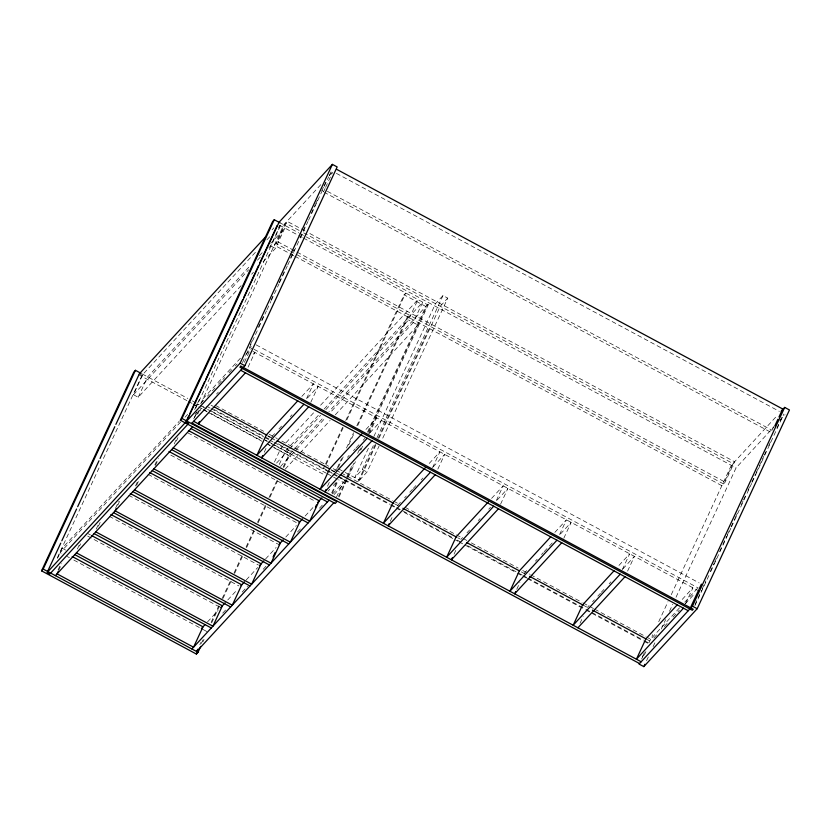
<?xml version="1.0" encoding="UTF-8"?>
<svg xmlns="http://www.w3.org/2000/svg" width="831" height="831" viewBox="0 0 831 831"><rect width="100%" height="100%" fill="white"/><g stroke="black" fill="none" stroke-linecap="round" stroke-linejoin="round"><path stroke-width="0.62" stroke-dasharray="4.16 3.12" d="M57.464 557.528L142.07 375.248L257.236 250.318M57.495 558.359L62.19 548.242L179.153 421.369M241.094 285.667L138.206 397.27L133.459 394.715L142.911 374.334M58.045 569.973L60.144 565.444M138.206 397.27L147.669 376.89L250.557 265.276M58.627 570.461L61.785 563.667M77.408 548.969L79.506 544.44M79.568 546.06L80.617 543.796M96.24 529.098L98.349 524.569M98.411 526.189L101.039 520.528M115.613 508.094L118.76 501.301M117.773 505.186L119.872 500.657M135.495 485.958L137.603 481.429M136.606 485.314L138.715 480.775M154.857 464.955L156.436 461.548M155.449 465.433L158.607 458.639M174.23 443.941L176.858 438.28M176.39 441.032L177.969 437.636M194.683 409.548L199.378 399.431L202.806 401.269M268.88 247.815L270.646 245.903L280.099 225.523M195.784 408.073L280.951 224.609L278.312 227.465M193.706 418.886L196.978 411.823M200.801 403.596L283.776 224.837L322.283 183.069M194.62 417.422L196.718 412.893M196.781 414.503L198.889 409.974M293.727 255.647L274.313 245.218L277.596 241.665L287.059 221.285L307.605 232.327M197.799 413.88L199.897 409.351M199.959 410.971L201.009 408.707M263.084 261.817L275.393 248.459L284.856 228.078L270.792 243.338M250.256 344.823L251.886 341.292M258.441 327.185L261.173 321.306M261.713 320.122L264.445 314.243M270.999 300.136L273.721 294.257M279.185 282.488L281.917 276.609M282.457 275.435L285.189 269.556M290.653 257.797L294.465 249.56M299.929 237.801L302.661 231.922M303.201 230.748L305.933 224.869M311.396 213.11L315.209 204.873M315.759 203.699L317.4 200.167M321.763 190.766L323.404 187.235M323.945 186.061L326.676 180.182M242.455 362.628L245.727 355.564M246.277 354.39L258.285 328.515M258.825 327.341L266.471 310.877M267.021 309.703L270.844 301.466M271.384 300.292L279.029 283.828M279.58 282.654L287.214 266.19M287.765 265.016L299.773 239.141M300.323 237.967L307.958 221.503M308.509 220.319L323.789 187.391M324.339 186.217L328.702 176.806M329.253 175.632L331.985 169.753M244.366 362.337L250.152 349.872M325.056 188.492L323.477 191.888L325.118 190.112M325.586 187.359L332.421 172.64M248.064 367.157L254.899 352.427L251.419 356.208M264.268 452.178L266.367 447.649M274.469 461.994L280.774 448.408L285.178 443.64M306.566 398.589L313.401 383.86L301.206 397.093M279.226 464.55L285.532 450.963L289.926 446.195M310.794 402.277L318.159 386.415L306.826 398.703M199.824 644.742L200.873 642.477M201.299 643.464L202.941 639.932M211.126 622.294L218.771 605.83M222.043 598.767L230.239 581.129M234.062 572.902L242.247 555.253M246.069 547.027L253.704 530.562M257.527 522.325L265.723 504.687M268.995 497.634L277.18 479.996M283.184 467.053L288.648 455.295L323.706 417.266M202.941 641.688L204.031 639.33M211.676 622.866L219.322 606.401M223.144 598.175L231.33 580.526M234.602 573.473L242.787 555.835M246.61 547.598L254.255 531.134M258.077 522.907L265.723 506.443M270.085 497.031L277.731 480.567M283.735 467.624L290.289 453.518L273.212 444.336M325.014 465.183L323.373 468.715L332.068 473.379M325.555 464.01L343.016 426.407M345.738 420.538L404.105 294.808L405.736 293.031L346.288 421.109M326.105 464.581L343.556 426.989M327.518 486.177L329.627 481.637M337.251 467.926L341.603 458.546M346.496 448.002L353.57 432.764M356.831 425.732L407.429 316.746L409.06 314.97L357.382 426.303M338.342 467.313L343.245 456.77M348.677 445.052L354.12 433.335M325.835 409.652L408.499 319.977L417.962 299.596L319.468 406.432M331.673 492.887L336.929 481.565M332.255 493.375L338.04 480.92M336.482 497.063L343.317 482.344M346.745 476.869L352.749 463.937M357.652 453.362L359.833 448.667M367.468 432.213L425.836 306.483L404.105 294.808M338.487 496.398L346.226 479.726M346.683 478.76L353.84 463.334M359.781 450.537L360.924 448.065M368.517 431.715L427.477 304.707L303.377 238.019M339.038 496.98L347.774 478.157M348.314 476.984L355.419 461.693M360.872 449.935L363.054 445.229M368.517 433.47L429.108 302.931L328.983 411.542M369.296 433.709L376.661 417.848L364.456 431.081M368.413 448.231L354.775 477.607L362.274 469.484L373.721 444.814M373.867 436.483L435.506 303.699L442.996 295.576L447.753 298.132L382.302 439.142M376.994 437.76L442.996 295.576M375.3 444.44L357.891 481.938L367.022 472.039L379.019 446.185M378.022 438.581L429.16 328.422L430.79 326.645M375.892 444.917L359.532 480.162L343.234 471.406M379.113 437.979L440.253 306.255L447.753 298.132M390.248 521.297L392.357 516.768M432.556 467.697L439.911 451.846L427.716 465.069M437.833 469.12L444.668 454.391L432.463 467.624M454.027 554.152L456.666 548.491M496.336 500.553L503.171 485.834L490.965 499.067M500.563 504.24L507.918 488.379L496.595 500.667M516.757 589.272L519.915 582.479M559.585 534.541L566.42 519.822L554.225 533.055M563.813 538.228L571.177 522.377L559.845 534.665M580.017 623.26L583.175 616.467M622.315 569.661L629.68 553.81L618.347 566.098M627.602 571.084L634.427 556.365L622.232 569.599M642.342 657.009L644.524 652.304M648.886 642.893L652.709 634.666M658.713 621.723L667.999 601.737M671.271 594.674L731.322 465.308L777.691 415.001M641.636 659.025L644.783 652.231M644.326 654.984L645.905 651.587M294.87 256.26L721.859 485.699L725.131 482.146L734.594 461.756L308.748 232.94M646.549 660.738L648.731 656.033M653.093 646.622L655.825 640.743M661.289 628.984L665.652 619.573M669.474 611.346L672.746 604.282M676.029 597.229L736.069 467.863L773.703 427.051M685.575 603.649L692.929 587.797L681.607 600.086M773.651 426.708L771.023 432.369L324.62 192.501M695.038 604.386L701.593 590.28M702.133 589.106L705.955 580.869M710.318 571.458L714.141 563.231M714.691 562.057L716.332 558.525M719.604 551.472L722.336 545.593M722.877 544.409L726.699 536.182M727.25 535.008L728.88 531.476M731.072 526.771L734.884 518.544M735.435 517.36L737.076 513.838M741.439 504.427L743.08 500.896M743.62 499.722L745.262 496.19M747.993 490.311L749.624 486.789M751.816 482.084L755.628 473.847M756.179 472.673L758.911 466.793M759.451 465.62L763.824 456.209M764.364 455.035L766.005 451.503M768.737 445.624L770.368 442.092M776.923 427.986L779.655 422.106M780.195 420.922L781.836 417.401M694.882 605.726L710.173 572.798M710.713 571.624L730.916 528.111M731.457 526.927L743.465 501.062M744.015 499.878L751.66 483.413M752.2 482.24L764.208 456.364M764.759 455.191L783.862 414.035M272.08 229.823L273.835 227.912M266.886 239.858L270.428 236.014M329.284 175.476L333.657 170.729M259.355 255.74L262.876 251.918M133.459 394.715L248.656 269.753M257.454 260.217L260.965 256.395M251.648 274.22L253.413 272.308M180.597 422.013L60.123 552.698L62.408 553.924M185.001 417.245L187.64 414.378M195.555 405.798L197.311 403.887L201.881 406.338M203.055 398.745L240.72 357.891M249.477 348.386L251.232 346.485M200.988 403.201L203.616 400.355M207.449 396.19L209.194 394.299M212.372 390.85L215 388.004M218.501 384.202L222.002 380.401M222.885 379.455L224.63 377.554M229.013 372.797L233.397 368.05M235.329 365.941L237.074 364.051M245.789 354.598L251.783 348.096M195.025 414.077L196.791 412.166M216.559 394.019L218.304 392.128M271.976 436.514L274.583 433.678M278.946 428.952L281.553 426.116M290.268 416.663L292.013 414.773M286.051 442.684L314.191 412.155M290.808 445.239L318.948 414.711M324.225 408.987L422.719 302.152L413.256 322.532L330.593 412.207M276.588 463.064L288.908 449.716M289.78 448.761L320.558 415.375M280.463 466.575L295.421 450.36M296.293 449.405L325.316 417.931M285.22 469.131L330.073 420.486M335.35 414.762L418.014 325.087L408.499 319.977M334.353 471.447L338.716 466.721M347.431 457.268L349.165 455.378M353.528 450.651L355.273 448.761M356.146 447.816L359.626 444.034M363.116 440.253L364.851 438.363M370.086 432.691L381.408 420.403M207.532 621.92L218.086 610.473M227.756 599.982L236.555 590.446M246.225 579.945L257.662 567.552M265.577 558.962L276.131 547.515M285.802 537.023L296.355 525.576M305.143 516.041L313.941 506.495M328.016 491.235L329.772 489.324M333.293 485.512L335.932 482.645M222.75 613.112L226.354 609.216M242.185 592.046L247.461 586.322M263.209 569.235L265.93 566.285M297.498 532.027L301.113 528.132M319.488 508.188L323.093 504.282M332.68 493.874L345.873 479.57M334.124 494.518L344.678 483.071L338.57 479.788M397.613 505.435L401.093 501.654M404.583 497.873L406.328 495.982M409.808 492.201L412.425 489.366M413.298 488.42L415.916 485.584M421.14 479.913L422.886 478.022M460.862 539.423L462.607 537.532M466.97 532.806L469.577 529.97M478.292 520.518L480.038 518.627M488.753 509.174L490.498 507.284M524.122 573.411L526.74 570.575M535.444 561.122L537.19 559.232M541.552 554.506L543.287 552.615M544.16 551.67L548.522 546.943M549.395 546.009L553.747 541.282M587.372 607.409L589.117 605.519M592.607 601.737L594.352 599.847M597.832 596.066L600.449 593.23M601.322 592.285L603.929 589.449M609.165 583.778L610.899 581.887M779.821 420.403L785.077 414.711M679.498 607.866L650.59 639.216L647.172 637.377M684.754 602.163L697.895 587.912M653.779 637.979L657.601 633.835M664.291 626.574L668.062 622.492M673.048 617.08L679.384 610.203M685.315 603.773L695.069 593.189M336.368 173.347L779.343 411.366M327.404 191.338L771.521 429.98M299.118 230.416L285.417 223.061L275.954 243.441L289.655 250.806M303.689 232.877L732.963 463.532L723.5 483.922L290.798 251.419M279.029 222.282L298.62 232.815M299.762 233.428L736.069 467.863M279.465 225.18L297.685 234.965M298.817 235.578L302.235 237.406M277.596 241.665L295.867 251.481M296.999 252.094L725.131 482.146M270.646 245.903L275.393 248.459M256.135 344.865L699.11 582.884M254.068 349.321L698.185 587.964M252.998 351.409L697.687 590.353M362.274 469.484L367.022 472.039M338.892 469.068L342.143 470.824M215.613 405.497L263.562 431.258M269.275 434.322L277.263 438.623M281.834 441.074L328.64 466.222M333.21 468.674L335.485 469.91M336.16 470.263L340.513 472.6M341.198 472.974L392.575 500.574M393.717 501.186L398.278 503.648M405.133 507.326L462.213 538M463.355 538.613L466.783 540.451M471.354 542.903L518.16 568.061M522.73 570.513L529.576 574.19M530.718 574.803L582.095 602.413M583.237 603.026L588.94 606.09M590.083 606.703L593.511 608.541M594.653 609.165L646.03 636.764M211.084 405.216L213.37 406.442M268.164 435.88L272.734 438.342M330.956 469.629L336.669 472.694M394.756 503.908L399.462 506.432M457.684 537.719L459.969 538.945M521.266 571.884L526.189 574.522M583.57 605.363L586.696 607.035M645.874 638.842L650.631 641.397M267.925 436.254L270.21 437.48M271.353 438.103L274.781 439.942M331.538 470.439L334.176 471.863M335.319 472.475L338.747 474.314M214.014 409.444L269.95 439.506M277.949 443.796L327.04 470.18M328.183 470.793L332.743 473.244M333.885 473.857L337.313 475.696M338.456 476.308L389.832 503.918M390.975 504.531L395.535 506.983M396.678 507.596L452.625 537.657M457.185 540.108L462.898 543.173M467.469 545.635L522.263 575.073M523.405 575.686L526.833 577.535M527.976 578.147L585.055 608.822M586.198 609.435L590.768 611.886M591.911 612.499L643.287 640.099M644.43 640.711L648.99 643.173M340.762 478.054L345.104 480.391M206.69 406.266L210.118 408.114M211.261 408.727L263.78 436.94M264.923 437.553L272.911 441.853M274.053 442.466L332.275 473.753M333.418 474.366L336.846 476.205M337.988 476.817L389.365 504.427M390.508 505.04L399.638 509.943M404.209 512.395L457.86 541.23M459.003 541.843L516.093 572.517M517.235 573.13L521.795 575.582M522.938 576.195L526.366 578.033M527.508 578.656L584.588 609.32M585.73 609.933L642.82 640.608M643.963 641.22L648.523 643.682M142.278 373.992L187.816 398.454M192.376 400.906L199.201 404.572M200.344 405.185L203.761 407.024M211.728 411.303L262.96 438.83M264.102 439.443L267.52 441.282M268.652 441.895L272.069 443.733M203.024 406.951L206.452 408.8M207.594 409.413L266.896 441.282M271.457 443.723L326.396 473.255M327.185 473.67L337.822 479.394M139.359 373.784L142.07 375.248M138.362 374.542L187.318 400.843M188.46 401.456L191.868 403.295M193.01 403.908L197.56 406.349M198.702 406.961L202.12 408.8M203.252 409.413L206.67 411.252M211.23 413.693L261.318 440.617M268.153 444.284L270.428 445.509M271.571 446.122L288.648 455.295M203.834 410.057L207.251 411.885M208.384 412.498L261.848 441.219M267.54 444.284L269.815 445.499M274.365 447.951L325.555 475.457M187.889 432.889L315.292 501.342M170.791 455.118L297.062 522.959M148.022 474.293L277.699 543.973M128.66 495.297L258.337 564.976M109.287 516.3L238.964 585.98M88.148 533.689L90.423 534.915M87.65 536.078L219.602 606.983M62.19 548.242L65.618 550.08M67.155 556.479L69.43 557.694M73.834 560.063L202.92 629.431M203.283 629.618L207.49 631.882"/><path stroke-width="1.25" d="M200.759 646.383L198.027 652.273L196.386 654.049L41.55 570.845L133.812 372.091L135.443 370.314L141.135 373.379M41.55 570.845L43.191 569.069L135.443 370.314M47.647 571.364L60.746 543.142M61.837 540.784L76.577 509.029M77.667 506.681L98.962 460.81M100.052 458.463L114.792 426.708M115.883 424.361L139.359 373.784L265.92 236.492M58.108 571.593L57.048 573.857L193.55 647.204L203.013 626.823L72.204 556.531M116.195 508.582L115.145 510.847L251.648 584.193L261.111 563.802L130.29 493.521M180.379 420.257L182.01 418.481L336.856 501.675L335.215 503.461L180.379 420.257L272.63 221.503L274.272 219.727L279.964 222.791M182.01 418.481L274.272 219.727M186.518 420.725L188.699 416.019M189.79 413.661L204.53 381.907M205.621 379.559L242.745 299.586M243.836 297.238L258.576 265.484M259.667 263.136L277.139 225.502M199.43 421.587L198.38 423.862L245.436 372.818M332.4 164.382L279.029 222.282L186.767 421.037L240.149 363.137L332.4 164.382L337.157 166.938L244.896 365.692L191.525 423.592M262.689 455.585L261.64 457.85L308.696 406.806M197.726 649.271L196.667 651.535L333.854 502.724M196.386 654.049L198.578 649.343M273.056 557.04L275.154 552.511M315.458 507.097L316.507 504.833M325.949 489.573L324.89 491.838L371.945 440.794M389.199 523.561L388.15 525.826L435.205 474.781M452.459 557.549L451.399 559.814L498.455 508.769M515.708 591.537L514.659 593.801L561.714 542.757M643.817 666.618L697.188 608.718L789.45 409.963L784.693 407.408L692.441 606.163L639.06 664.062L643.817 666.618L644.908 664.27M690.914 606.692L698.798 589.709M699.328 588.577L701.395 584.11M774.762 426.064L777.92 419.26M778.969 416.996L782.116 410.202M55.417 575.634L192.605 426.822M297.716 400.874L266.346 434.904L256.883 455.295L303.938 404.25M361.849 433.917L329.606 468.892L320.143 489.282L367.198 438.238M201.382 628.6L204.893 624.787M220.724 607.617L225.118 602.839M240.948 585.668L244.47 581.856M259.417 565.641L263.811 560.873M278.769 544.658L283.163 539.88M298.994 522.709L302.505 518.897M317.463 502.682L321.857 497.914M191.919 648.98L329.107 500.169M425.098 467.905L392.855 502.88L383.392 523.27L430.448 472.226M488.358 501.903L456.115 536.868L446.652 557.258L493.707 506.214M550.735 536.836L519.365 570.866L509.902 591.246L556.957 540.202M613.995 570.824L582.624 604.854L573.161 625.234L620.217 574.19M577.919 627.789L624.974 576.745M781.192 411.21L784.693 407.408M677.244 604.812L645.874 638.842L636.411 659.222L683.466 608.178M336.503 169.244L783.218 409.278M240.149 363.137L244.896 365.692M692.441 606.163L697.188 608.718M240.689 370.262L688.224 610.733M214.512 407.055L267.021 435.267M277.305 440.794L329.814 469.016M340.097 474.532L393.749 503.368M402.89 508.271L456.541 537.106M466.825 542.622L519.333 570.845M529.617 576.371L583.269 605.197M592.41 610.11L646.061 638.935M193.633 421.307L641.168 661.777M191.992 423.083L639.527 663.553M190.964 428.599L327.466 501.945M188.388 430.5L319.197 500.792L309.734 521.172L173.232 447.826M171.601 449.613L308.104 522.959M169.025 451.503L299.835 521.795L290.372 542.186L153.87 468.84M152.229 470.616L288.741 543.962M149.663 472.507L280.473 542.799L271.01 563.189L134.508 489.843M132.867 491.62L269.369 564.966M113.504 512.623L250.006 585.969M110.928 514.524L241.748 584.816L232.285 605.197L95.783 531.85M94.142 533.627L230.644 606.973M91.566 535.528L222.386 605.82L212.923 626.2L76.421 552.854M74.78 554.63L211.282 627.976M43.191 569.069L198.027 652.273M185.978 421.899L47.097 572.538L49.818 573.992L188.689 423.353L185.978 421.899M240.813 366.149L239.879 367.167L692.306 610.266L693.241 609.258L240.813 366.149"/></g></svg>
